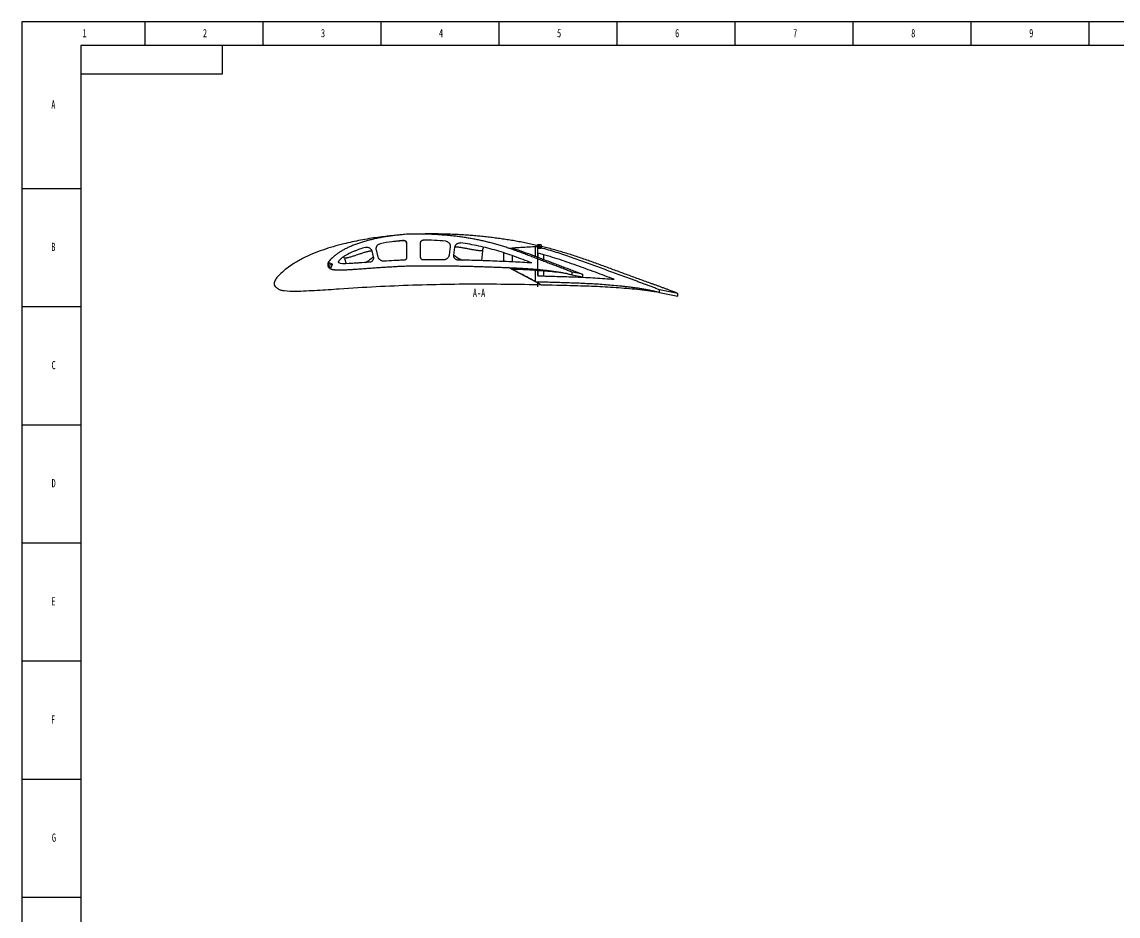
# Model space of a CAD drawing. Header units: millimetres. Extents: x -272 to 1189, y 0 to 841.
# Drawn here: x 0 to 464.3, y 462.5 to 841 of the extents above; entities that cross this region are included whole.
import ezdxf

# ---------------------------------------------------------------- set-up
doc = ezdxf.new("R2010")
doc.units = ezdxf.units.MM
doc.linetypes.add('CENTERX2', pattern=[20.32, 12.7, -2.54, 2.54, -2.54])
doc.layers.add('10', color=7, linetype='Continuous')
doc.layers.add('5', color=7, linetype='Continuous')
doc.styles.add('SLDTEXTSTYLE5', font='TXT', dxfattribs={"width": 0.7})

msp = doc.modelspace()

# ---------------------------------------------------------------- linework, layer by layer
at = {"color": 7, "linetype": 'Continuous', "lineweight": 25}
for p, q in [((161.8263, 748.3795), (156.6794, 747.9402)), ((168.9028, 741.2848), (168.9028, 747.6714)), ((148.175, 744.1032), (148.8459, 741.5472)), ((150.9261, 741.4994), (150.133, 744.5213)), ((162.9028, 747.5083), (162.9028, 741.1832)), ((181.4237, 745.8142), (180.9464, 742.3571)), ((182.9508, 742.2518), (183.4247, 745.6841)), ((195.0515, 744.0902), (194.6323, 739.9172)), ((204.1072, 743.2623), (204.1346, 743.0663)), ((204.1346, 739.9765), (204.1346, 743.0663)), ((217.5594, 744.8108), (217.5594, 745.9274)), ((217.5594, 741.7877), (217.5594, 744.8108)), ((218.5594, 743.0891), (218.5594, 741.4074)), ((130.2097, 739.0757), (129.5726, 737.7095)), ((131.5691, 738.4418), (129.5973, 737.7625)), ((131.5691, 738.4418), (130.2097, 739.0757)), ((130.9352, 737.0823), (131.5691, 738.4418)), ((135.6465, 741.2528), (135.6463, 741.253)), ((136.6971, 740.9246), (136.3738, 741.667)), ((136.6971, 740.9246), (137.3064, 738.6188)), ((207.6346, 742.0754), (207.6346, 739.441)), ((220.9224, 742.4041), (220.9224, 740.5087)), ((129.5677, 737.72), (130.9352, 737.0823)), ((217.5594, 731.7906), (217.5594, 735.7876)), ((218.5594, 735.7156), (218.5594, 733.5396)), ((220.9224, 735.5453), (220.9224, 733.4686)), ((233.0097, 733.96), (233.0077, 735.0657)), ((237.4595, 734.1667), (233.0077, 735.0657)), ((233.0097, 733.96), (237.4613, 733.064)), ((237.4595, 734.1667), (237.4613, 733.064)), ((217.5594, 731.064), (217.5594, 731.7906)), ((277.7994, 726.0205), (270.0418, 727.5871)), ((270.0421, 726.5063), (270.0418, 727.5871)), ((270.0421, 726.5063), (277.7994, 724.9449)), ((277.7994, 724.9449), (277.7994, 726.0205))]:
    msp.add_line(p, q, dxfattribs=at)
at = {"color": 7, "linetype": 'Continuous'}
for p, q in [((205.9752, 745.2536), (220.1354, 746.0772)), ((219.9224, 746.5985), (218.4224, 746.5985)), ((218.4224, 746.5985), (218.4224, 745.0985)), ((219.9224, 745.0985), (218.4224, 745.0985)), ((219.9224, 746.5985), (219.9224, 745.0985)), ((206.0312, 737.1471), (220.3669, 729.5825))]:
    msp.add_line(p, q, dxfattribs=at)
at = {"color": 7, "linetype": 'CENTERX2'}
msp.add_line((218.4224, 746.3485), (218.4224, 728.8833), dxfattribs=at)
at = {"color": 7, "linetype": 'Continuous', "lineweight": 25}
msp.add_arc((161.3467, 748.4169), 0.481, 355.54516, 10.533458, dxfattribs=at)
for points, knots in [([(154.0533, 750.1523), (152.952, 750.0387), (149.4109, 749.6736), (143.4763, 748.68), (137.1714, 747.324), (131.8251, 745.8821), (127.414, 744.4867), (123.0826, 742.8591), (118.8741, 740.9303), (115.2528, 738.8348), (112.1864, 736.704), (110.1009, 734.9223), (108.548, 733.3812), (107.636, 732.3526), (107.0672, 731.4137), (106.7872, 730.6313), (106.8289, 729.7824), (107.3542, 728.869), (108.3146, 728.042), (109.6735, 727.4619), (112.1907, 727.1321), (115.7904, 726.997), (120.4598, 727.1997), (125.1252, 727.4322), (129.7876, 727.7357), (138.0735, 728.3065), (149.9895, 729.0674), (160.364, 729.4727), (165.5512, 729.6753)], [0, 0, 0, 0, 0.02934909, 0.09437049, 0.15938964, 0.20026199, 0.2411331, 0.28200216, 0.32286526, 0.36372487, 0.39274772, 0.42176459, 0.43627873, 0.45078322, 0.45803755, 0.46528808, 0.47251716, 0.47974653, 0.49259362, 0.50544808, 0.51833822, 0.55960523, 0.60088982, 0.64217726, 0.68346482, 0.72475251, 0.86237672, 1, 1, 1, 1]), ([(165.4028, 751.1547), (164.3014, 751.2004), (162.8693, 751.1011), (161.105, 750.9544), (160.1034, 750.8626), (159.1053, 750.7601), (158.1116, 750.6477), (157.1219, 750.5263), (156.137, 750.3934), (155.1564, 750.2506), (154.1804, 750.0969), (153.2091, 749.9324), (152.2423, 749.7568), (151.2809, 749.5699), (150.3244, 749.3732), (149.3742, 749.163), (148.4294, 748.9431), (147.4916, 748.7109), (146.5609, 748.4686), (145.6402, 748.2143), (144.73, 747.9522), (143.8338, 747.6764), (142.9513, 747.393), (142.0857, 747.0963), (141.2379, 746.7914), (140.4102, 746.476), (139.6051, 746.1506), (138.8246, 745.8159), (138.07, 745.475), (137.3457, 745.1213), (136.6504, 744.7622), (135.9871, 744.3971), (135.3585, 744.031), (134.7683, 743.6663), (134.2186, 743.3092), (133.7126, 742.9632), (133.2504, 742.6322), (132.833, 742.316), (132.4568, 742.0179), (132.1186, 741.738), (131.8164, 741.4744), (131.5456, 741.2277), (131.3012, 740.9984), (131.0818, 740.7838), (130.8826, 740.5844), (130.7017, 740.3985), (130.5365, 740.2254), (130.3875, 740.0611), (130.2527, 739.905), (130.1311, 739.7554), (130.0224, 739.6108), (129.9246, 739.4713), (129.8371, 739.3361), (129.7614, 739.2034), (129.6971, 739.0731), (129.6413, 738.9461), (129.5979, 738.8204), (129.567, 738.6966), (129.5436, 738.5756), (129.5382, 738.4428), (129.5263, 738.306), (129.5308, 738.1599), (129.5305, 738.0266), (129.5367, 737.8987), (129.5441, 737.7962), (129.5586, 737.735), (129.5646, 737.7133)], [0, 0, 0, 0, 0.04299486, 0.056146667, 0.069271634, 0.082349518, 0.095401626, 0.108400279, 0.121362007, 0.134287093, 0.147169939, 0.160020906, 0.172829953, 0.185615478, 0.198341322, 0.211039592, 0.223690836, 0.236296331, 0.248839446, 0.261316953, 0.273667727, 0.285901716, 0.298001198, 0.309934466, 0.321701599, 0.333252369, 0.344586737, 0.355677118, 0.366478072, 0.376983131, 0.387209096, 0.397095506, 0.406601846, 0.415670966, 0.424238048, 0.432245828, 0.439657062, 0.446477492, 0.452730231, 0.458437724, 0.463652141, 0.468417426, 0.472772853, 0.476762374, 0.48042624, 0.483798772, 0.486911614, 0.489789848, 0.492474783, 0.494980411, 0.497332818, 0.49954976, 0.501646595, 0.503632067, 0.505523046, 0.507328358, 0.509056712, 0.510719962, 0.512319979, 0.513865047, 0.515912723, 0.517689667, 0.519575635, 0.521126958, 0.522703492, 0.523584316, 0.523584316, 0.523584316, 0.523584316]), ([(161.8196, 748.5048), (160.975, 748.4343), (160.1314, 748.3552), (158.4473, 748.1721), (157.6066, 748.0701), (155.0892, 747.7254), (153.417, 747.4472), (151.7518, 747.113)], [0, 0, 0, 0, 0.25, 0.25, 0.5, 0.5, 1, 1, 1, 1]), ([(158.721, 750.7161), (157.9626, 750.6314), (156.4458, 750.4619), (154.8477, 750.2837), (154.0487, 750.1946)], [0, 0, 0, 0, 0.49999853, 1, 1, 1, 1]), ([(161.8196, 748.5048), (161.8889, 748.5106), (161.9576, 748.5091), (162.0938, 748.4922), (162.1621, 748.4765), (162.2924, 748.4318), (162.3546, 748.403), (162.4732, 748.3325), (162.5292, 748.2907), (162.6807, 748.1515), (162.7629, 748.0365), (162.8459, 747.8478), (162.8673, 747.781), (162.8956, 747.6463), (162.9028, 747.5778), (162.9028, 747.5083)], [0, 0, 0, 0, 0.125, 0.125, 0.25, 0.25, 0.375, 0.375, 0.5, 0.5, 0.75, 0.75, 0.875, 0.875, 1, 1, 1, 1]), ([(162.9028, 747.3824), (162.9028, 747.4517), (162.8957, 747.5198), (162.8677, 747.6536), (162.8466, 747.72), (162.7916, 747.8457), (162.758, 747.9052), (162.6785, 748.0172), (162.6326, 748.0695), (162.4822, 748.2088), (162.3616, 748.2814), (162.1679, 748.3491), (162.1, 748.3652), (161.9639, 748.3829), (161.8953, 748.3848), (161.8263, 748.3795)], [0, 0, 0, 0, 0.125, 0.125, 0.25, 0.25, 0.375, 0.375, 0.5, 0.5, 0.75, 0.75, 0.875, 0.875, 1, 1, 1, 1]), ([(277.7994, 726.0205), (277.2315, 726.2672), (276.2401, 726.6675), (274.8361, 727.2285), (273.5899, 727.7087), (272.3471, 728.1777), (271.101, 728.6376), (269.8527, 729.0915), (268.6026, 729.5404), (267.352, 729.9888), (265.6839, 730.5845), (263.6015, 731.3357), (261.1056, 732.2433), (258.6117, 733.1545), (256.1201, 734.0714), (253.6286, 734.9893), (251.1371, 735.9087), (248.6491, 736.8256), (246.1646, 737.7396), (243.6822, 738.6449), (241.1959, 739.5385), (238.7046, 740.4164), (236.2055, 741.2723), (233.6975, 742.1028), (231.1969, 742.8965), (228.7038, 743.6505), (226.2185, 744.3635), (223.7237, 745.0417), (221.2192, 745.6834), (218.7058, 746.289), (216.1835, 746.8583), (213.6665, 747.3862), (211.1559, 747.8748), (208.6528, 748.3243), (206.1441, 748.738), (203.6302, 749.1191), (201.1111, 749.4668), (198.5874, 749.7835), (196.065, 750.0686), (193.5446, 750.3234), (191.027, 750.5485), (188.5075, 750.7437), (185.9861, 750.9079), (183.4628, 751.043), (180.9377, 751.1459), (178.4098, 751.218), (175.8802, 751.26), (173.3493, 751.2677), (169.8567, 751.236), (167.2086, 751.1539), (165.4028, 751.1547)], [0, 0, 0, 0, 0.01598777, 0.02760342, 0.03903768, 0.05046865, 0.06190106, 0.07333252, 0.08476444, 0.09619655, 0.10763556, 0.13049922, 0.1533554, 0.17620712, 0.19905446, 0.22190714, 0.24476251, 0.26762472, 0.29037137, 0.31311579, 0.33584914, 0.35858632, 0.38131738, 0.40405505, 0.42679851, 0.44905399, 0.47130481, 0.49355542, 0.5158042, 0.5380558, 0.56030563, 0.58256543, 0.60445808, 0.62634262, 0.64822472, 0.67010638, 0.69199188, 0.71388181, 0.73577561, 0.75753483, 0.77928785, 0.80103746, 0.82278231, 0.84452564, 0.86627906, 0.888033, 0.90982087, 0.93159916, 0.95337978, 1, 1, 1, 1]), ([(233.0077, 735.0657), (232.5378, 735.2665), (231.76, 735.588), (230.6653, 736.0276), (229.7201, 736.3971), (228.7513, 736.7677), (227.7621, 737.1421), (226.7564, 737.5189), (225.7415, 737.9028), (224.72, 738.2879), (223.6955, 738.6775), (222.6689, 739.0689), (221.6411, 739.4611), (220.6141, 739.8553), (219.5886, 740.2491), (218.566, 740.6415), (217.5487, 741.0341), (216.5343, 741.423), (215.5223, 741.8126), (214.51, 742.2012), (213.4981, 742.587), (212.4893, 742.9703), (211.4852, 743.3476), (210.4876, 743.719), (209.4955, 744.0824), (208.5086, 744.4362), (207.527, 744.7829), (206.55, 745.12), (205.575, 745.4449), (204.603, 745.7631), (203.6307, 746.0692), (202.6584, 746.366), (201.6854, 746.6545), (200.7111, 746.9326), (199.7349, 747.2011), (198.7569, 747.4606), (197.7774, 747.7117), (196.7958, 747.9515), (195.8127, 748.1842), (194.8268, 748.405), (193.8391, 748.6187), (192.848, 748.8212), (191.8539, 749.0158), (190.8561, 749.2003), (189.856, 749.3782), (188.8526, 749.5453), (187.8457, 749.7047), (186.835, 749.8547), (185.8214, 749.9987), (184.8054, 750.1328), (183.7877, 750.2611), (182.7683, 750.3791), (181.7478, 750.491), (180.7261, 750.5933), (179.7042, 750.6886), (178.6817, 750.7752), (177.6589, 750.8524), (176.6361, 750.9239), (175.6129, 750.985), (174.5902, 751.0378), (173.5678, 751.0839), (172.5457, 751.119), (171.5246, 751.1474), (170.5039, 751.1672), (169.4845, 751.1754), (168.4658, 751.1793), (167.1055, 751.1634), (166.0846, 751.1652), (165.4028, 751.1547)], [0, 0, 0, 0, 0.021868, 0.0360125, 0.05048213, 0.065293, 0.08039799, 0.09574546, 0.11124699, 0.12683327, 0.1424609, 0.15814952, 0.17384637, 0.18953605, 0.20522292, 0.22085551, 0.23640457, 0.25188422, 0.26734295, 0.28281152, 0.29828455, 0.31368419, 0.32898995, 0.34418677, 0.35923508, 0.37419973, 0.38905302, 0.40377845, 0.41842961, 0.43302954, 0.44754133, 0.46205173, 0.47652769, 0.49097063, 0.50540957, 0.51985196, 0.53426794, 0.5486778, 0.56309126, 0.57749632, 0.59191172, 0.6063353, 0.62078408, 0.63525871, 0.64975387, 0.66425006, 0.67878984, 0.69337435, 0.70797557, 0.72259726, 0.7372286, 0.75186897, 0.7665119, 0.78115732, 0.7958068, 0.81042998, 0.82506745, 0.83969859, 0.85430628, 0.86892686, 0.88352163, 0.89810069, 0.91269097, 0.92723223, 0.94178341, 0.95631768, 0.97082009, 1, 1, 1, 1]), ([(168.9028, 747.6714), (168.9028, 747.7378), (168.9093, 747.8031), (168.935, 747.9316), (168.9544, 747.9954), (169.0051, 748.117), (169.0361, 748.1747), (169.1095, 748.2838), (169.1521, 748.3353), (169.2918, 748.4738), (169.4043, 748.5482), (169.6469, 748.6469), (169.7791, 748.6726), (169.9119, 748.6714)], [0, 0, 0, 0, 0.125, 0.125, 0.25, 0.25, 0.375, 0.375, 0.5, 0.5, 0.75, 0.75, 1, 1, 1, 1]), ([(179.5289, 748.1927), (179.6713, 748.18), (179.8099, 748.1532), (180.0801, 748.0723), (180.2131, 748.0175), (180.4626, 747.8833), (180.5794, 747.8044), (180.797, 747.623), (180.8975, 747.5201), (181.0734, 747.2996), (181.15, 747.181), (181.2797, 746.9263), (181.3306, 746.7944), (181.4055, 746.5225), (181.4295, 746.3809), (181.4482, 746.0975), (181.4432, 745.9559), (181.4237, 745.8142)], [0, 0, 0, 0, 0.125, 0.125, 0.25, 0.25, 0.375, 0.375, 0.5, 0.5, 0.625, 0.625, 0.75, 0.75, 0.875, 0.875, 1, 1, 1, 1]), ([(145.547, 745.5835), (144.6786, 745.3266), (143.8158, 745.0507), (142.5319, 744.6013), (142.105, 744.4462), (141.258, 744.1224), (140.838, 743.9538), (139.5883, 743.4286), (138.7703, 743.0496), (137.5755, 742.4202), (137.182, 742.2014), (136.4059, 741.7429), (136.0236, 741.5029), (135.6465, 741.2528)], [0, 0, 0, 0, 0.25, 0.25, 0.375, 0.375, 0.5, 0.5, 0.75, 0.75, 0.875, 0.875, 1, 1, 1, 1]), ([(148.175, 744.1032), (148.0806, 744.0883), (147.8897, 744.058), (147.6018, 744.0068), (147.3088, 743.9504), (147.0109, 743.8884), (146.5812, 743.7919), (145.9995, 743.6463), (145.3006, 743.4507), (144.5761, 743.2295), (143.9246, 743.0193), (143.1999, 742.7752), (142.466, 742.5244), (141.7024, 742.2626), (140.9859, 742.0214), (140.3046, 741.8009), (139.5871, 741.5817), (138.8799, 741.3835), (138.2408, 741.2233), (137.6828, 741.1007), (137.1947, 741.0054), (136.8639, 740.9517), (136.6971, 740.9246)], [0, 0, 0, 0, 0.02396003, 0.04843994, 0.07343974, 0.09895942, 0.124999, 0.18431355, 0.24999864, 0.30780331, 0.37499907, 0.42219109, 0.5, 0.56989203, 0.62500094, 0.69001867, 0.75000137, 0.81386072, 0.87500101, 0.91597543, 0.95764175, 1, 1, 1, 1]), ([(145.547, 745.5835), (145.6826, 745.6236), (145.8199, 745.6495), (146.0978, 745.674), (146.24, 745.6723), (146.5187, 745.6408), (146.655, 745.6114), (146.9216, 745.5254), (147.052, 745.4683), (147.2953, 745.3315), (147.4097, 745.2513), (147.6233, 745.0668), (147.7198, 744.9648), (147.8904, 744.7442), (147.9656, 744.624), (148.0899, 744.3715), (148.1391, 744.24), (148.175, 744.1032)], [0, 0, 0, 0, 0.125, 0.125, 0.25, 0.25, 0.375, 0.375, 0.5, 0.5, 0.625, 0.625, 0.75, 0.75, 0.875, 0.875, 1, 1, 1, 1]), ([(150.133, 744.5213), (150.0965, 744.6604), (150.0747, 744.8009), (150.0597, 745.0843), (150.0667, 745.229), (150.1096, 745.5107), (150.145, 745.6481), (150.2439, 745.9156), (150.3077, 746.0455), (150.458, 746.2862), (150.5452, 746.3989), (150.7436, 746.6069), (150.8517, 746.6991), (151.0851, 746.8608), (151.2118, 746.9307), (151.4745, 747.0424), (151.6107, 747.0846), (151.7518, 747.113)], [0, 0, 0, 0, 0.125, 0.125, 0.25, 0.25, 0.375, 0.375, 0.5, 0.5, 0.625, 0.625, 0.75, 0.75, 0.875, 0.875, 1, 1, 1, 1]), ([(183.4247, 745.6841), (183.4437, 745.8216), (183.4759, 745.9549), (183.5655, 746.2137), (183.6238, 746.3403), (183.7632, 746.5779), (183.8437, 746.6886), (184.0262, 746.8939), (184.1289, 746.9888), (184.3476, 747.1542), (184.4644, 747.2258), (184.713, 747.3464), (184.8431, 747.3942), (185.108, 747.4633), (185.2445, 747.485), (185.521, 747.5012), (185.6589, 747.4957), (185.7963, 747.4765)], [0, 0, 0, 0, 0.125, 0.125, 0.25, 0.25, 0.375, 0.375, 0.5, 0.5, 0.625, 0.625, 0.75, 0.75, 0.875, 0.875, 1, 1, 1, 1]), ([(195.0515, 744.0902), (194.9521, 744.0925), (194.754, 744.097), (194.4585, 744.1096), (194.166, 744.1263), (193.8762, 744.1473), (193.4472, 744.1849), (192.8666, 744.25), (192.1524, 744.3505), (191.4223, 744.4705), (190.7402, 744.5941), (190.0069, 744.736), (189.2456, 744.8873), (188.4835, 745.0384), (187.7456, 745.1808), (187.0625, 745.3038), (186.3268, 745.4239), (185.616, 745.5229), (184.9626, 745.5958), (184.399, 745.642), (183.9084, 745.6706), (183.5844, 745.6796), (183.4247, 745.6841)], [0, 0, 0, 0, 0.02541776, 0.05062652, 0.07562628, 0.10041704, 0.12499881, 0.1859209, 0.24999844, 0.30953562, 0.37499896, 0.42694, 0.50000004, 0.57285359, 0.62500112, 0.69164235, 0.75000165, 0.81534716, 0.87500127, 0.91785048, 0.95951672, 1, 1, 1, 1]), ([(215.9469, 738.9702), (214.7233, 739.4409), (213.4997, 739.9119), (211.0486, 740.8428), (209.821, 741.303), (207.3559, 742.197), (206.1176, 742.6307), (203.6311, 743.4544), (202.3825, 743.8443), (198.6192, 744.9433), (196.0875, 745.5836), (192.2537, 746.3972), (190.9699, 746.6447), (188.391, 747.0939), (187.0947, 747.2953), (185.7963, 747.4765)], [0, 0, 0, 0, 0.125, 0.125, 0.25, 0.25, 0.375, 0.375, 0.5, 0.5, 0.75, 0.75, 0.875, 0.875, 1, 1, 1, 1]), ([(195.6441, 745.6286), (195.5082, 745.4333), (195.1869, 744.9716), (195.101, 744.4127), (195.0515, 744.0902)], [0, 0, 0, 0, 0.422930381, 1, 1, 1, 1]), ([(207.6346, 745.3501), (209.2887, 745.5088), (210.9428, 745.6236), (214.2511, 745.8064), (215.9052, 745.8739), (217.5594, 745.9274)], [0, 0, 0, 0, 0.5, 0.5, 1, 1, 1, 1]), ([(207.6346, 745.3501), (208.1153, 745.195), (209.334, 744.7934), (212.0176, 743.8663), (214.9373, 742.7893), (217.8473, 741.6868), (220.0275, 740.8536), (222.2076, 740.0203), (224.388, 739.188), (226.5695, 738.3583), (228.3891, 737.6712), (229.8458, 737.1244), (230.9389, 736.7158), (232.0323, 736.3081), (233.1248, 735.8978), (234.2146, 735.4806), (235.3013, 735.0551), (236.3836, 734.6188), (237.1019, 734.3199), (237.4595, 734.1667)], [0, 0, 0, 0, 0.020290311, 0.051540311, 0.114040311, 0.145290311, 0.176540311, 0.207790311, 0.239040311, 0.270290311, 0.301540311, 0.317165311, 0.332790311, 0.348415311, 0.364040311, 0.379665311, 0.395290311, 0.410915311, 0.426540311, 0.426540311, 0.426540311, 0.426540311]), ([(270.0418, 727.5871), (269.5247, 727.8113), (268.4803, 728.2356), (266.9097, 728.8616), (265.33, 729.4643), (263.7455, 730.0543), (262.1564, 730.6317), (260.5659, 731.2051), (258.9747, 731.7767), (256.8553, 732.5448), (254.2084, 733.5116), (251.0352, 734.68), (247.8643, 735.8545), (244.6935, 737.0294), (241.5226, 738.2042), (237.2906, 739.7592), (233.0446, 741.2759), (228.7679, 742.7042), (224.4677, 744.0599), (220.7254, 745.118), (218.0508, 745.8037), (217.5594, 745.9274)], [0, 0, 0, 0, 0.015625, 0.03125, 0.046875, 0.0625, 0.078125, 0.09375, 0.109375, 0.125, 0.15625, 0.1875, 0.21875, 0.25, 0.28125, 0.3125, 0.375, 0.40625, 0.4375, 0.5, 0.514048424, 0.514048424, 0.514048424, 0.514048424]), ([(250.926, 732.0562), (248.2515, 733.0425), (245.5791, 734.0349), (240.2327, 736.0152), (237.559, 737.0039), (232.1907, 738.9197), (229.4954, 739.8449), (224.0619, 741.5686), (221.3227, 742.3644), (218.5594, 743.0891)], [0, 0, 0, 0, 0.25, 0.25, 0.5, 0.5, 0.75, 0.75, 1, 1, 1, 1]), ([(147.2342, 739.2937), (145.7965, 739.1888), (144.3591, 739.08), (142.2025, 738.9234), (141.4835, 738.8727), (140.0452, 738.7788), (139.3257, 738.7362), (138.6061, 738.6964)], [0, 0, 0, 0, 0.5, 0.5, 0.75, 0.75, 1, 1, 1, 1]), ([(145.5341, 739.1683), (145.7813, 739.3199), (146.9114, 740.0131), (147.9974, 740.8743), (148.8459, 741.5472)], [0, 0, 0, 0, 0.21868507, 1, 1, 1, 1]), ([(148.8459, 741.5472), (148.8796, 741.4186), (148.8986, 741.2888), (148.9085, 741.0266), (148.8988, 740.8928), (148.8511, 740.6346), (148.8135, 740.5089), (148.71, 740.2649), (148.6453, 740.1498), (148.4928, 739.9365), (148.4035, 739.8367), (148.2077, 739.6612), (148.1011, 739.5848), (147.7554, 739.3904), (147.4993, 739.313), (147.2342, 739.2937)], [0, 0, 0, 0, 0.125, 0.125, 0.25, 0.25, 0.375, 0.375, 0.5, 0.5, 0.625, 0.625, 0.75, 0.75, 1, 1, 1, 1]), ([(153.3981, 739.7147), (153.1205, 739.6971), (152.8474, 739.727), (152.4471, 739.8426), (152.3189, 739.8921), (152.0724, 740.0122), (151.9537, 740.0831), (151.7288, 740.2456), (151.6248, 740.3354), (151.4334, 740.5317), (151.3454, 740.6388), (151.1105, 740.9817), (150.9967, 741.2304), (150.9261, 741.4994)], [0, 0, 0, 0, 0.25, 0.25, 0.375, 0.375, 0.5, 0.5, 0.625, 0.625, 0.75, 0.75, 1, 1, 1, 1]), ([(161.9524, 740.1842), (161.596, 740.1665), (161.2395, 740.1487), (160.5266, 740.1158), (160.1702, 740.0986), (159.1008, 740.0437), (158.3878, 740.0057), (156.2491, 739.8893), (154.8233, 739.8048), (153.3981, 739.7147)], [0, 0, 0, 0, 0.125, 0.125, 0.25, 0.25, 0.5, 0.5, 1, 1, 1, 1]), ([(162.9028, 741.1832), (162.9028, 741.1193), (162.8967, 741.0564), (162.8729, 740.9325), (162.8549, 740.871), (162.8078, 740.753), (162.7789, 740.6969), (162.7108, 740.5905), (162.6711, 740.5398), (162.5839, 740.4481), (162.5363, 740.4067), (162.4333, 740.3329), (162.3776, 740.3007), (162.2057, 740.2216), (162.0802, 740.1905), (161.9524, 740.1842)], [0, 0, 0, 0, 0.125, 0.125, 0.25, 0.25, 0.375, 0.375, 0.5, 0.5, 0.625, 0.625, 0.75, 0.75, 1, 1, 1, 1]), ([(169.9121, 740.2846), (169.8456, 740.284), (169.7803, 740.29), (169.6516, 740.3144), (169.5875, 740.3333), (169.4654, 740.3829), (169.4075, 740.4134), (169.2977, 740.4857), (169.2458, 740.5279), (169.106, 740.6664), (169.0306, 740.7783), (168.9296, 741.02), (168.9028, 741.152), (168.9028, 741.2848)], [0, 0, 0, 0, 0.125, 0.125, 0.25, 0.25, 0.375, 0.375, 0.5, 0.5, 0.75, 0.75, 1, 1, 1, 1]), ([(178.5502, 740.2867), (177.1106, 740.2984), (175.6709, 740.3045), (172.7915, 740.3033), (171.3518, 740.298), (169.9121, 740.2846)], [0, 0, 0, 0, 0.5, 0.5, 1, 1, 1, 1]), ([(180.9464, 742.3571), (180.9265, 742.213), (180.8939, 742.073), (180.8045, 741.8006), (180.7472, 741.6674), (180.6088, 741.4128), (180.5291, 741.2934), (180.3493, 741.0699), (180.2481, 740.9649), (180.0295, 740.776), (179.913, 740.6924), (179.6656, 740.5465), (179.5334, 740.4838), (179.263, 740.3844), (179.1246, 740.3472), (178.8412, 740.2977), (178.6956, 740.2855), (178.5502, 740.2867)], [0, 0, 0, 0, 0.125, 0.125, 0.25, 0.25, 0.375, 0.375, 0.5, 0.5, 0.625, 0.625, 0.75, 0.75, 0.875, 0.875, 1, 1, 1, 1]), ([(184.7027, 740.2048), (184.5746, 740.2071), (184.4492, 740.2229), (184.2031, 740.2804), (184.0812, 740.3228), (183.8522, 740.4309), (183.7442, 740.4964), (183.5419, 740.6507), (183.4488, 740.7388), (183.2847, 740.9306), (183.2119, 741.0362), (183.0908, 741.2599), (183.0427, 741.3767), (182.9712, 741.6197), (182.9482, 741.7467), (182.9295, 741.9986), (182.9333, 742.125), (182.9508, 742.2518)], [0, 0, 0, 0, 0.125, 0.125, 0.25, 0.25, 0.375, 0.375, 0.5, 0.5, 0.625, 0.625, 0.75, 0.75, 0.875, 0.875, 1, 1, 1, 1]), ([(182.9508, 742.2518), (183.8778, 741.6495), (185.0527, 740.8861), (186.2518, 740.2804), (186.5049, 740.1526)], [0, 0, 0, 0, 0.78893904, 1, 1, 1, 1]), ([(215.9469, 738.9702), (213.3488, 739.162), (210.7469, 739.2997), (206.8419, 739.4775), (205.5399, 739.5323), (202.9358, 739.6402), (201.6337, 739.6929), (197.7268, 739.8448), (195.122, 739.9373), (189.9124, 740.0928), (187.3075, 740.157), (184.7027, 740.2048)], [0, 0, 0, 0, 0.25, 0.25, 0.375, 0.375, 0.5, 0.5, 0.75, 0.75, 1, 1, 1, 1]), ([(204.1346, 739.9765), (204.1306, 739.861), (204.1259, 739.723), (204.0577, 739.6073), (204.0465, 739.5885)], [0, 0, 0, 0, 0.8368197, 1, 1, 1, 1]), ([(129.5646, 737.7133), (129.5696, 737.6949), (129.588, 737.6359), (129.6251, 737.5373), (129.6843, 737.4194), (129.7564, 737.3041), (129.8406, 737.1915), (129.9353, 737.0808), (130.0419, 736.9736), (130.1602, 736.8701), (130.2876, 736.7673), (130.4289, 736.6708), (130.5823, 736.5789), (130.7486, 736.4918), (130.9295, 736.4119), (131.1277, 736.3447), (131.3421, 736.2843), (131.5758, 736.2353), (131.8306, 736.1964), (132.1091, 736.163), (132.4148, 736.135), (132.7514, 736.1072), (133.1239, 736.082), (133.5377, 736.0638), (133.9985, 736.0482), (134.5126, 736.0412), (135.0863, 736.0432), (135.7265, 736.0557), (136.4389, 736.0827), (137.2269, 736.1182), (138.0865, 736.1639), (139.0086, 736.2133), (139.979, 736.2706), (140.9864, 736.3328), (142.0218, 736.4047), (143.0798, 736.4789), (144.155, 736.5592), (145.2422, 736.6391), (146.336, 736.7206), (147.4321, 736.8011), (148.5282, 736.8802), (149.6237, 736.9575), (150.7186, 737.0328), (151.8128, 737.1064), (152.906, 737.1778), (153.9975, 737.247), (155.0879, 737.3143), (156.177, 737.3779), (157.2652, 737.4409), (158.3527, 737.4992), (159.4387, 737.5571), (160.5244, 737.6134), (161.6102, 737.6614), (163.2433, 737.7504), (164.5171, 737.7369), (165.4267, 737.7511)], [0.523584316, 0.523584316, 0.523584316, 0.523584316, 0.524327839, 0.525992967, 0.52770741, 0.529478192, 0.531306658, 0.533204702, 0.53517285, 0.537217568, 0.539352495, 0.541573021, 0.543905539, 0.546345778, 0.54891706, 0.551632122, 0.554529264, 0.557624798, 0.560970996, 0.564611415, 0.568595294, 0.572982871, 0.577826283, 0.583202245, 0.589188844, 0.59586412, 0.603319067, 0.611633059, 0.620918437, 0.63121034, 0.642496455, 0.654600359, 0.66734267, 0.680529946, 0.694092384, 0.707949366, 0.722029014, 0.736278706, 0.750601642, 0.764947706, 0.779279655, 0.793601094, 0.807916061, 0.822220595, 0.836510338, 0.850781336, 0.865013247, 0.879253801, 0.893468136, 0.907662528, 0.921867543, 0.936017406, 0.950199375, 0.964396732, 0.999999983, 0.999999983, 0.999999983, 0.999999983]), ([(165.4267, 737.7511), (166.3336, 737.7688), (167.6019, 737.7532), (169.2308, 737.778), (170.3126, 737.7873), (171.3936, 737.7958), (172.4743, 737.7995), (173.5573, 737.8036), (174.6419, 737.8032), (175.729, 737.8027), (176.8181, 737.7976), (177.9095, 737.7914), (179.0025, 737.7826), (180.0964, 737.7717), (181.1914, 737.7586), (182.2867, 737.7434), (183.3814, 737.727), (184.4743, 737.7085), (185.5653, 737.6873), (186.6528, 737.6652), (187.7366, 737.6409), (188.8166, 737.6148), (189.896, 737.5879), (190.9765, 737.5573), (192.0617, 737.5284), (193.1519, 737.4936), (194.2464, 737.4603), (195.3433, 737.4236), (196.441, 737.3853), (197.5386, 737.3473), (198.6355, 737.3063), (199.7309, 737.2642), (200.8242, 737.2224), (201.9141, 737.1791), (203.0012, 737.1338), (204.0885, 737.0911), (205.1776, 737.0438), (206.2683, 736.9986), (207.3587, 736.9512), (208.447, 736.9012), (209.5313, 736.8499), (210.6111, 736.7964), (211.6856, 736.7379), (212.7548, 736.6772), (213.8189, 736.6114), (214.8772, 736.5405), (215.9309, 736.4655), (216.9785, 736.384), (218.0219, 736.2971), (219.0598, 736.2025), (220.0929, 736.1039), (221.1196, 735.9971), (222.1408, 735.8827), (223.1555, 735.7601), (224.1631, 735.6329), (225.1609, 735.4956), (226.1472, 735.3524), (227.1193, 735.2016), (228.0731, 735.043), (229.0076, 734.8758), (229.9201, 734.6965), (230.8116, 734.5086), (231.8406, 734.2686), (232.5705, 734.0827), (233.0097, 733.96)], [0.000000022, 0.000000022, 0.000000022, 0.000000022, 0.040120112, 0.056099632, 0.072063511, 0.087974957, 0.103920019, 0.119873122, 0.135882975, 0.151896165, 0.167961525, 0.184061889, 0.200178938, 0.21631274, 0.232454275, 0.248621957, 0.264766042, 0.280886227, 0.29697333, 0.313036956, 0.329004158, 0.344929645, 0.360827216, 0.376764824, 0.392747756, 0.408847743, 0.425015795, 0.441187717, 0.457395552, 0.473603219, 0.489773978, 0.505948995, 0.522096674, 0.538171307, 0.554200251, 0.570229312, 0.586307987, 0.602423075, 0.618519741, 0.634588816, 0.650612251, 0.666540039, 0.682413188, 0.698213716, 0.713914685, 0.729575586, 0.745133095, 0.76064253, 0.776059002, 0.791447175, 0.806747756, 0.821967329, 0.837107069, 0.85220426, 0.867181137, 0.882032327, 0.896757535, 0.91126783, 0.925548015, 0.939529354, 0.953259823, 0.966686198, 0.979827877, 1, 1, 1, 1]), ([(231.1592, 734.3667), (230.8367, 734.4222), (228.0543, 734.9017), (222.7298, 735.4554), (215.2044, 735.9976), (210.1586, 736.1999), (207.6346, 736.301)], [0, 0, 0, 0, 0.04157204, 0.35862243, 0.67916915, 1, 1, 1, 1]), ([(217.5594, 731.064), (215.9053, 731.95), (214.2511, 732.8314), (210.9429, 734.5797), (209.2887, 735.4471), (207.6346, 736.301)], [0, 0, 0, 0, 0.5, 0.5, 1, 1, 1, 1]), ([(165.5512, 729.6753), (170.8031, 729.8194), (181.3068, 730.1076), (197.069, 730.1462), (212.8295, 729.9776), (226.4151, 729.6399), (237.8289, 729.3295), (247.0685, 728.9615), (254.6696, 728.4409), (260.63, 727.8642), (264.8045, 727.3915), (267.5243, 727.0012), (268.8058, 726.8173)], [0, 0, 0, 0, 0.152448649, 0.304898294, 0.457348456, 0.609799346, 0.699237362, 0.788673983, 0.878108342, 0.920271624, 0.962434894, 1, 1, 1, 1]), ([(217.5594, 731.064), (217.6848, 731.0608), (219.9982, 731.0018), (223.4055, 730.908), (227.7807, 730.7827), (231.0613, 730.682), (234.3408, 730.5694), (237.6187, 730.437), (240.8944, 730.277), (244.1671, 730.0837), (247.4358, 729.8499), (250.6996, 729.5742), (253.4145, 729.3053), (255.5826, 729.0643), (257.2068, 728.8712), (258.8289, 728.6647), (260.4485, 728.4437), (262.0649, 728.2043), (263.6769, 727.94), (265.2826, 727.6435), (266.8813, 727.3122), (268.468, 726.9329), (269.5223, 726.6652), (270.0421, 726.5063)], [0.762333647, 0.762333647, 0.762333647, 0.762333647, 0.764023775, 0.793520803, 0.808269317, 0.823017831, 0.837766345, 0.852514859, 0.867263373, 0.882011888, 0.896760402, 0.911508916, 0.92625743, 0.933631687, 0.941005944, 0.948380201, 0.955754458, 0.963128715, 0.970502972, 0.977877229, 0.985251486, 0.992625743, 1, 1, 1, 1]), ([(218.5594, 733.5396), (221.2591, 733.4696), (223.9586, 733.3943), (229.3573, 733.2377), (232.0565, 733.1551), (237.4529, 732.9502), (240.1501, 732.8264), (245.541, 732.5033), (248.2346, 732.3032), (250.926, 732.0562)], [0, 0, 0, 0, 0.25, 0.25, 0.5, 0.5, 0.75, 0.75, 1, 1, 1, 1])]:
    msp.add_open_spline(points, degree=3, knots=knots, dxfattribs=at)
for points in [[(179.5289, 748.1927), (176.3309, 748.4772), (173.1256, 748.6419), (169.9119, 748.6714)], [(138.6061, 738.6964), (133.9095, 738.267), (132.9229, 739.1193), (135.6463, 741.253)]]:
    msp.add_open_spline(points, degree=3, dxfattribs=at)
at = {"layer": '5', "color": 7}
for p, q in [((1189, 841), (0, 841)), ((0, 841), (0, 0))]:
    msp.add_line(p, q, dxfattribs=at)
at = {"layer": '5'}
for p, q in [((52, 841), (52, 831.0501)), ((102, 841), (102, 831.0501)), ((152, 841), (152, 831.0501)), ((202, 841), (202, 831.0501)), ((252, 841), (252, 831.0501)), ((302, 841), (302, 831.0501)), ((352, 841), (352, 831.0501)), ((402, 841), (402, 831.0501)), ((452, 841), (452, 831.0501)), ((0, 770.5), (25, 770.5)), ((0, 720.5), (25, 720.5)), ((0, 670.5), (25, 670.5)), ((0, 620.5), (25, 620.5)), ((0, 570.5), (25, 570.5)), ((0, 520.5), (25, 520.5)), ((0, 470.5), (25, 470.5))]:
    msp.add_line(p, q, dxfattribs=at)
at = {"layer": '5', "color": 7, "lineweight": 25}
for p, q in [((1179, 831.0501), (25, 831.0501)), ((25, 831.0501), (25, 10)), ((85, 819), (85, 831)), ((25, 819), (85, 819))]:
    msp.add_line(p, q, dxfattribs=at)

# ---------------------------------------------------------------- texts
at = {"layer": '10', "char_height": 3.5, "attachment_point": 2, "style": 'SLDTEXTSTYLE5'}
for s, insert in [('1', (26.5444, 838.0095)), ('2', (77.5444, 838.0095)), ('3', (127.5444, 838.0095)), ('4', (177.5444, 838.0095)), ('5', (227.5444, 838.0095)), ('6', (277.5469, 838.0095)), ('7', (327.5469, 838.0095)), ('8', (377.5469, 838.0095)), ('9', (427.5469, 838.0095)), ('A', (13.3203, 807.7595)), ('B', (13.3203, 747.5095)), ('A-A', (193.6337, 728.0489)), ('C', (13.4273, 697.5095)), ('D', (13.4297, 647.5095)), ('E', (13.3179, 597.5095)), ('F', (13.2243, 547.5095)), ('G', (13.5391, 497.5095))]:
    msp.add_mtext(s, dxfattribs=dict(at, insert=insert))

doc.saveas('drawing.dxf')
